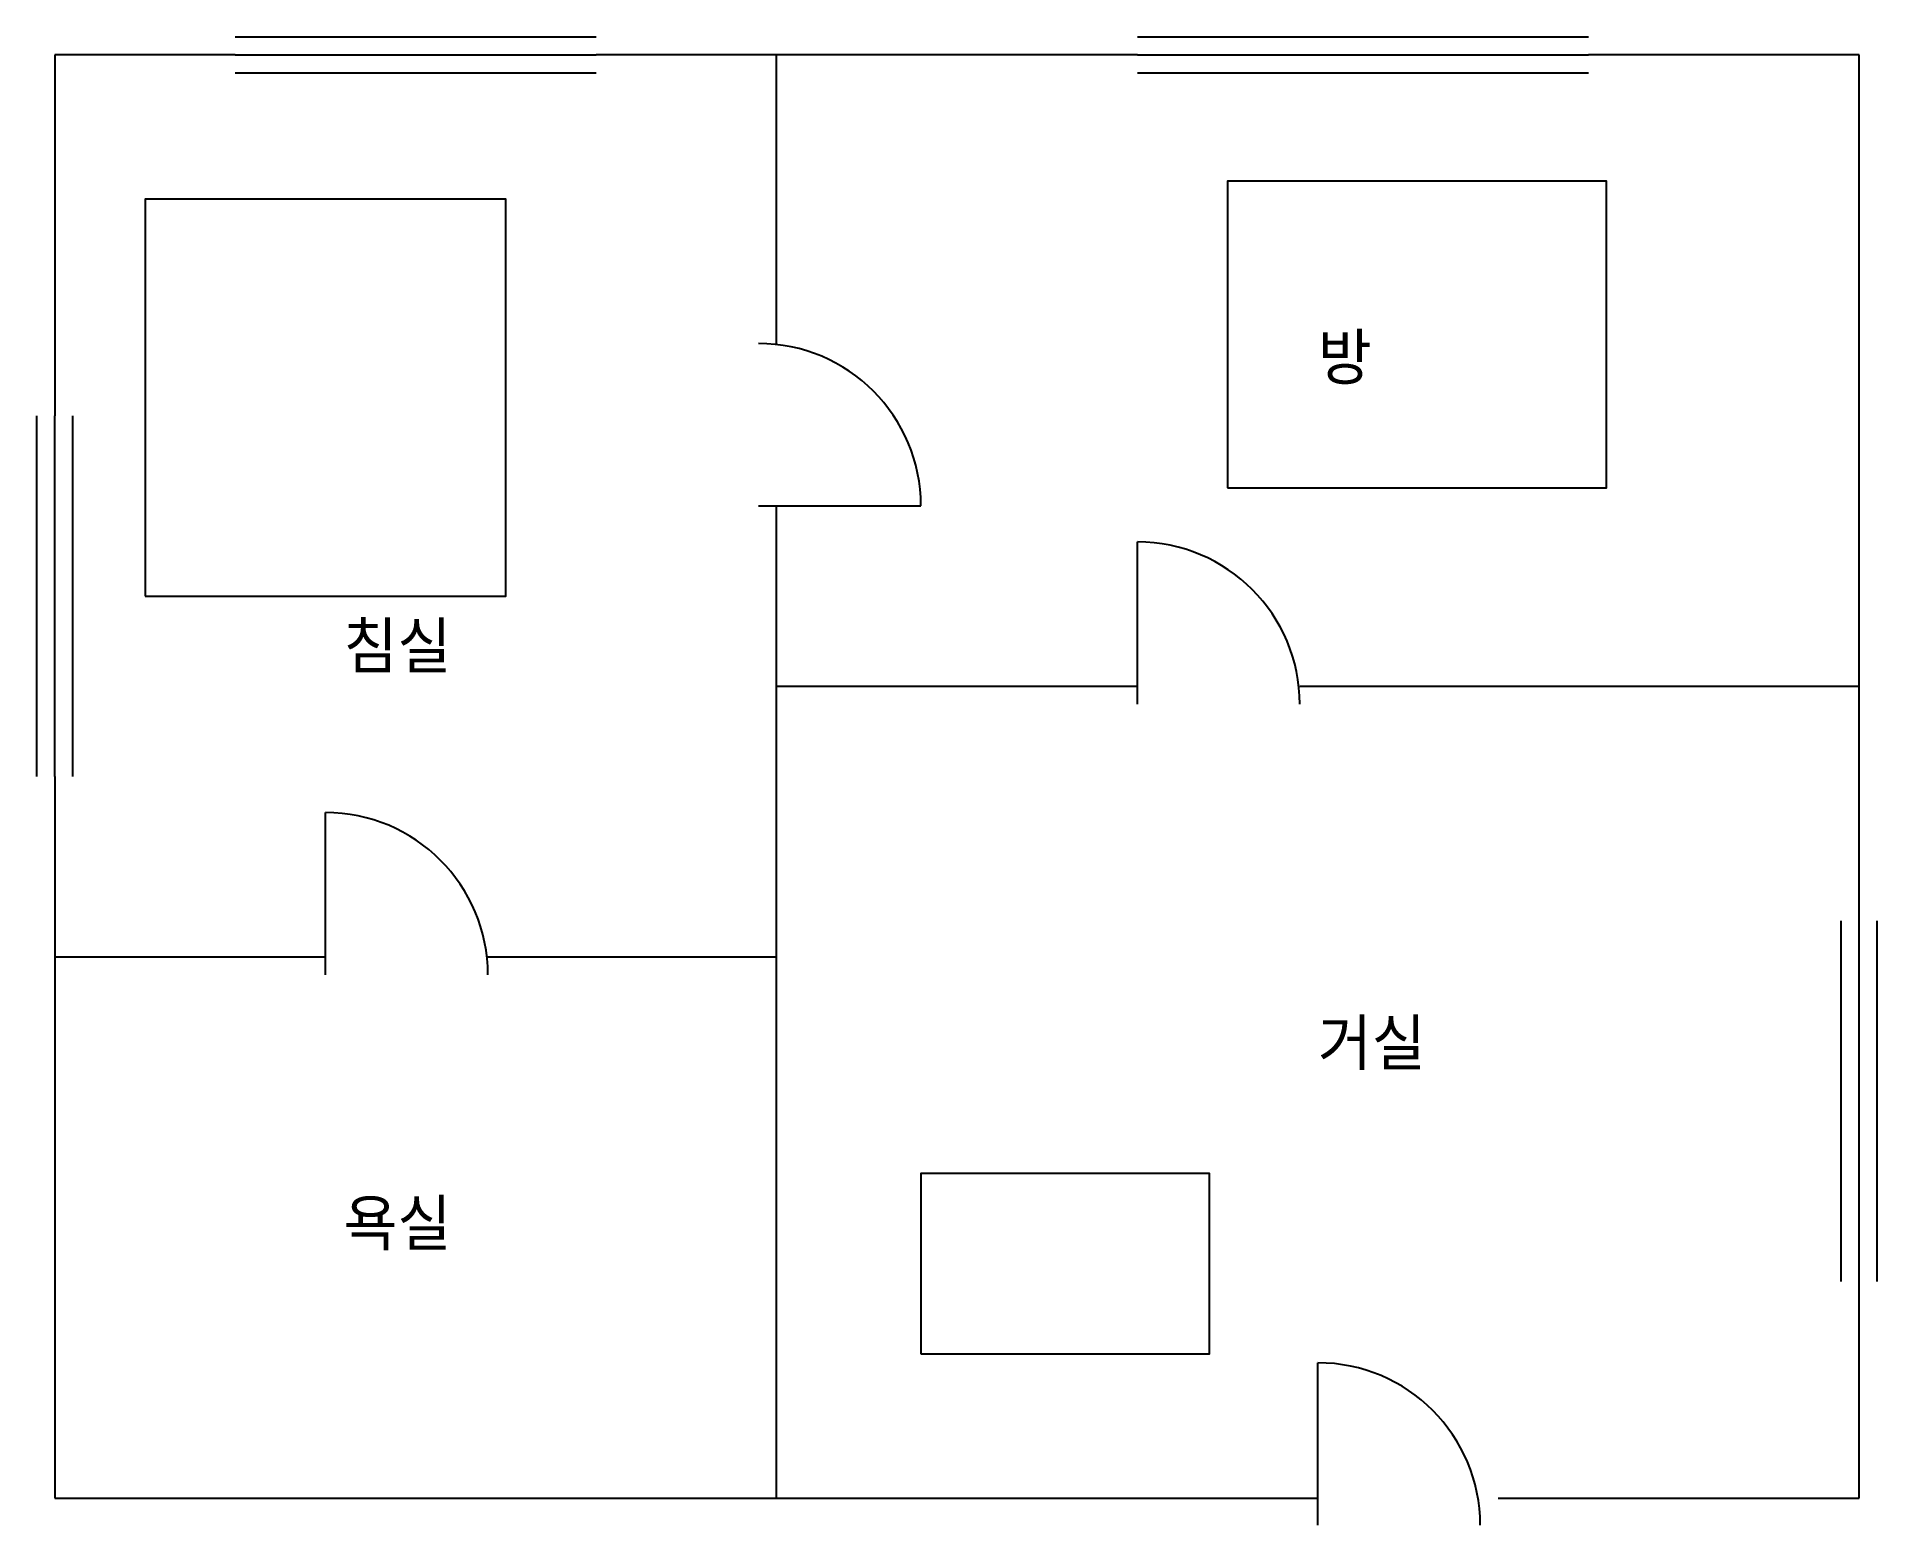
# Model space of a CAD drawing. Header units: millimetres. Extents: x -100 to 10100, y -150 to 8100.
import ezdxf

# ---------------------------------------------------------------- set-up
doc = ezdxf.new("R2010")
doc.units = ezdxf.units.MM
for name, color, linetype in [('A-ANNO', 2, 'Continuous'), ('A-DOOR', 3, 'Continuous'), ('A-FURN', 8, 'Continuous'), ('A-WIND', 5, 'Continuous')]:
    doc.layers.add(name, color=color, linetype=linetype)

msp = doc.modelspace()

# ---------------------------------------------------------------- linework, layer by layer
at = {"layer": 'A-DOOR'}
for p, q in [((3900, 5500), (4800, 5500)), ((6000, 4400), (6000, 5300)), ((1500, 2900), (1500, 3800)), ((7000, -150), (7000, 750))]:
    msp.add_line(p, q, dxfattribs=at)
for centre in [(3900, 5500), (6000, 4400), (1500, 2900), (7000, -150)]:
    msp.add_arc(centre, 900, 0, 90, dxfattribs=at)
at = {"layer": 'A-FURN'}
for points in [[(6500, 5600), (8600, 5600), (8600, 7300), (6500, 7300)], [(500, 5000), (2500, 5000), (2500, 7200), (500, 7200)], [(4800, 800), (6400, 800), (6400, 1800), (4800, 1800)]]:
    msp.add_lwpolyline(points, close=True, dxfattribs=at)
at = {"layer": 'A-WALL-CL'}
for p, q in [((1000, 8000), (0, 8000)), ((0, 8000), (0, 6000)), ((6000, 8000), (3000, 8000)), ((4000, 6400), (4000, 8000)), ((10000, 8000), (8500, 8000)), ((10000, 3200), (10000, 8000)), ((4000, 0), (4000, 5500)), ((4000, 4500), (6000, 4500)), ((6900, 4500), (10000, 4500)), ((0, 4000), (0, 0)), ((0, 3000), (1500, 3000)), ((2400, 3000), (4000, 3000)), ((10000, 0), (10000, 1200)), ((0, 0), (7000, 0)), ((8000, 0), (10000, 0))]:
    msp.add_line(p, q, dxfattribs=at)
at = {"layer": 'A-WIND'}
for p, q in [((1000, 8100), (3000, 8100)), ((6000, 8100), (8500, 8100)), ((1000, 8000), (3000, 8000)), ((6000, 8000), (8500, 8000)), ((1000, 7900), (3000, 7900)), ((6000, 7900), (8500, 7900)), ((-100, 4000), (-100, 6000)), ((0, 4000), (0, 6000)), ((100, 4000), (100, 6000)), ((9900, 1200), (9900, 3200)), ((10000, 1200), (10000, 3200)), ((10100, 1200), (10100, 3200))]:
    msp.add_line(p, q, dxfattribs=at)

# ---------------------------------------------------------------- texts
at = {"layer": 'A-ANNO'}
for s, p in [('방', (7000, 6200)), ('침실', (1600, 4600)), ('거실', (7000, 2400)), ('욕실', (1600, 1400))]:
    msp.add_text(s, height=250, dxfattribs=at).set_placement(p)

doc.saveas('drawing.dxf')
